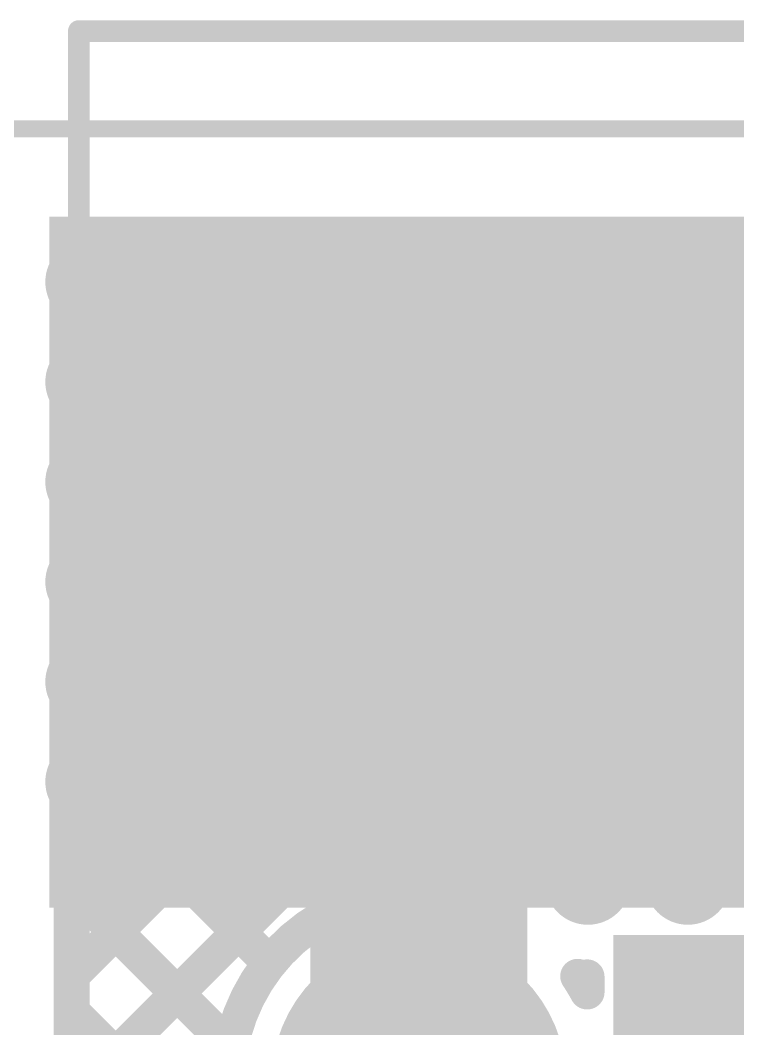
# Model space of a CAD drawing. Header units: millimetres. Extents: x 4.07 to 5.44, y 2.62 to 3.84.
# Drawn here: x 4.2772 to 4.4424, y 3.4284 to 3.6605 of the extents above; entities that cross this region are included whole.
import ezdxf

# ---------------------------------------------------------------- set-up
doc = ezdxf.new("R2010")
doc.units = ezdxf.units.MM
doc.header["$MEASUREMENT"] = 0
for name, color, linetype in [('BottomLayer', 5, 'Continuous'), ('BottomSolder', 6, 'Continuous'), ('Mechanical2', 216, 'Continuous'), ('MultiLayer', 9, 'Continuous'), ('PadHoleLayer', 156, 'Continuous'), ('TopLayer', 1, 'Continuous'), ('TopOverlay', 2, 'Continuous'), ('TopSolder', 216, 'Continuous'), ('ViaHoleLayer', 16, 'Continuous')]:
    doc.layers.add(name, color=color, linetype=linetype)

# ---------------------------------------------------------------- blocks, each defined once
blk = doc.blocks.new('S2B_PH_K_S_LF__SN__11')
at = {"layer": 'BottomLayer', "const_width": 0.03}
blk.add_lwpolyline([(0.06374, 0, 1), (0.09374, 0, 1)], format="xyb", close=True, dxfattribs=at)
at = {"layer": 'BottomLayer'}
blk.add_solid([(-0.03, -0.03), (0.03, -0.03), (-0.03, 0.03), (0.03, 0.03)], dxfattribs=at)
at = {"layer": 'BottomSolder', "const_width": 0.034}
blk.add_lwpolyline([(0.06174, 0, 1), (0.09574, 0, 1)], format="xyb", close=True, dxfattribs=at)
at = {"layer": 'BottomSolder'}
blk.add_solid([(-0.034, -0.034), (0.034, -0.034), (-0.034, 0.034), (0.034, 0.034)], dxfattribs=at)
at = {"layer": 'MultiLayer', "const_width": 0.03}
blk.add_lwpolyline([(0.06374, 0, 1), (0.09374, 0, 1)], format="xyb", close=True, dxfattribs=at)
at = {"layer": 'MultiLayer'}
blk.add_solid([(-0.03, -0.03), (0.03, -0.03), (-0.03, 0.03), (0.03, 0.03)], dxfattribs=at)
at = {"layer": 'PadHoleLayer', "const_width": 0.01378}
for points in [[(-0.00689, 0, 1), (0.00689, 0, 1)], [(0.07185, 0, 1), (0.08563, 0, 1)]]:
    blk.add_lwpolyline(points, format="xyb", close=True, dxfattribs=at)
at = {"layer": 'TopLayer', "const_width": 0.03}
blk.add_lwpolyline([(0.06374, 0, 1), (0.09374, 0, 1)], format="xyb", close=True, dxfattribs=at)
at = {"layer": 'TopLayer'}
blk.add_solid([(-0.03, -0.03), (0.03, -0.03), (-0.03, 0.03), (0.03, 0.03)], dxfattribs=at)
at = {"layer": 'TopOverlay', "const_width": 0.005}
for points in [[(0.157, 0.051), (0.157, -0.242)], [(0.157, -0.242), (-0.075, -0.242)]]:
    blk.add_lwpolyline(points, dxfattribs=at)
at = {"layer": 'TopOverlay', "const_width": 0.0025}
blk.add_lwpolyline([(0.15575, -0.242, 1), (0.15825, -0.242, 1)], format="xyb", close=True, dxfattribs=at)
blk.add_lwpolyline([(0.15575, -0.242, 1), (0.15825, -0.242, 1)], format="xyb", close=True, dxfattribs=at)
at = {"layer": 'TopSolder', "const_width": 0.034}
blk.add_lwpolyline([(0.06174, 0, 1), (0.09574, 0, 1)], format="xyb", close=True, dxfattribs=at)
at = {"layer": 'TopSolder'}
blk.add_solid([(-0.034, -0.034), (0.034, -0.034), (-0.034, 0.034), (0.034, 0.034)], dxfattribs=at)

msp = doc.modelspace()

# ---------------------------------------------------------------- linework, layer by layer
at = {"layer": 'BottomLayer'}
for points, const_width in [([(4.28898, 3.60026, 1), (4.29686, 3.60026, 1)], 0.00787), ([(4.31198, 3.60026, 1), (4.31986, 3.60026, 1)], 0.00787), ([(4.33498, 3.60026, 1), (4.34286, 3.60026, 1)], 0.00787), ([(4.35798, 3.60026, 1), (4.36586, 3.60026, 1)], 0.00787), ([(4.38098, 3.60026, 1), (4.38886, 3.60026, 1)], 0.00787), ([(4.40398, 3.60026, 1), (4.41186, 3.60026, 1)], 0.00787), ([(4.42698, 3.60026, 1), (4.43486, 3.60026, 1)], 0.00787), ([(4.28898, 3.57726, 1), (4.29686, 3.57726, 1)], 0.00787), ([(4.31198, 3.57726, 1), (4.31986, 3.57726, 1)], 0.00787), ([(4.33498, 3.57726, 1), (4.34286, 3.57726, 1)], 0.00787), ([(4.35798, 3.57726, 1), (4.36586, 3.57726, 1)], 0.00787), ([(4.38098, 3.57726, 1), (4.38886, 3.57726, 1)], 0.00787), ([(4.40398, 3.57726, 1), (4.41186, 3.57726, 1)], 0.00787), ([(4.42698, 3.57726, 1), (4.43486, 3.57726, 1)], 0.00787), ([(4.38579, 3.54226, 1), (4.41079, 3.54226, 1)], 0.025), ([(4.38579, 3.54226, 1), (4.41079, 3.54226, 1)], 0.025), ([(4.28898, 3.55426, 1), (4.29686, 3.55426, 1)], 0.00787), ([(4.31198, 3.55426, 1), (4.31986, 3.55426, 1)], 0.00787), ([(4.33498, 3.55426, 1), (4.34286, 3.55426, 1)], 0.00787), ([(4.35798, 3.55426, 1), (4.36586, 3.55426, 1)], 0.00787), ([(4.38098, 3.55426, 1), (4.38886, 3.55426, 1)], 0.00787), ([(4.40398, 3.55426, 1), (4.41186, 3.55426, 1)], 0.00787), ([(4.42698, 3.55426, 1), (4.43486, 3.55426, 1)], 0.00787), ([(4.28898, 3.53126, 1), (4.29686, 3.53126, 1)], 0.00787), ([(4.31198, 3.53126, 1), (4.31986, 3.53126, 1)], 0.00787), ([(4.33498, 3.53126, 1), (4.34286, 3.53126, 1)], 0.00787), ([(4.3565, 3.51297, 1), (4.3815, 3.51297, 1)], 0.025), ([(4.3565, 3.51297, 1), (4.3815, 3.51297, 1)], 0.025), ([(4.35798, 3.53126, 1), (4.36586, 3.53126, 1)], 0.00787), ([(4.38098, 3.53126, 1), (4.38886, 3.53126, 1)], 0.00787), ([(4.40398, 3.53126, 1), (4.41186, 3.53126, 1)], 0.00787), ([(4.42698, 3.53126, 1), (4.43486, 3.53126, 1)], 0.00787), ([(4.28898, 3.50826, 1), (4.29686, 3.50826, 1)], 0.00787), ([(4.31198, 3.50826, 1), (4.31986, 3.50826, 1)], 0.00787), ([(4.33498, 3.50826, 1), (4.34286, 3.50826, 1)], 0.00787), ([(4.35798, 3.50826, 1), (4.36586, 3.50826, 1)], 0.00787), ([(4.38098, 3.50826, 1), (4.38886, 3.50826, 1)], 0.00787), ([(4.40398, 3.50826, 1), (4.41186, 3.50826, 1)], 0.00787), ([(4.42698, 3.50826, 1), (4.43486, 3.50826, 1)], 0.00787), ([(4.28898, 3.48526, 1), (4.29686, 3.48526, 1)], 0.00787), ([(4.31198, 3.48526, 1), (4.31986, 3.48526, 1)], 0.00787), ([(4.33498, 3.48526, 1), (4.34286, 3.48526, 1)], 0.00787), ([(4.35798, 3.48526, 1), (4.36586, 3.48526, 1)], 0.00787), ([(4.38098, 3.48526, 1), (4.38886, 3.48526, 1)], 0.00787), ([(4.40398, 3.48526, 1), (4.41186, 3.48526, 1)], 0.00787), ([(4.42698, 3.48526, 1), (4.43486, 3.48526, 1)], 0.00787), ([(4.29042, 3.48526, 1), (4.29542, 3.48526, 1)], 0.005), ([(4.31342, 3.48526, 1), (4.31842, 3.48526, 1)], 0.005), ([(4.33642, 3.48526, 1), (4.34142, 3.48526, 1)], 0.005), ([(4.35942, 3.48526, 1), (4.36442, 3.48526, 1)], 0.005), ([(4.29042, 3.46738, 1), (4.29542, 3.46738, 1)], 0.005), ([(4.31342, 3.46738, 1), (4.31842, 3.46738, 1)], 0.005), ([(4.33642, 3.46738, 1), (4.34142, 3.46738, 1)], 0.005), ([(4.35942, 3.46738, 1), (4.36442, 3.46738, 1)], 0.005), ([(4.30242, 3.46665, 1), (4.30642, 3.46665, 1)], 0.004), ([(4.30242, 3.46665, 1), (4.30642, 3.46665, 1)], 0.004), ([(4.32542, 3.46665, 1), (4.32942, 3.46665, 1)], 0.004), ([(4.32542, 3.46665, 1), (4.32942, 3.46665, 1)], 0.004), ([(4.34842, 3.46665, 1), (4.35242, 3.46665, 1)], 0.004), ([(4.34842, 3.46665, 1), (4.35242, 3.46665, 1)], 0.004), ([(4.38098, 3.46226, 1), (4.38886, 3.46226, 1)], 0.00787), ([(4.40398, 3.46226, 1), (4.41186, 3.46226, 1)], 0.00787), ([(4.42698, 3.46226, 1), (4.43486, 3.46226, 1)], 0.00787), ([(4.28692, 3.46375, 1), (4.29092, 3.46375, 1)], 0.004), ([(4.28692, 3.46375, 1), (4.29092, 3.46375, 1)], 0.004), ([(4.31023, 3.4637, 1), (4.31423, 3.4637, 1)], 0.004), ([(4.34074, 3.46372, 1), (4.34474, 3.46372, 1)], 0.004), ([(4.31276, 3.46342, 1), (4.31676, 3.46342, 1)], 0.004), ([(4.33824, 3.46342, 1), (4.34224, 3.46342, 1)], 0.004), ([(4.36108, 3.46342, 1), (4.36508, 3.46342, 1)], 0.004), ([(4.36108, 3.46342, 1), (4.36508, 3.46342, 1)], 0.004), ([(4.36455, 3.46226, 1), (4.36955, 3.46226, 1)], 0.005), ([(4.38242, 3.46226, 1), (4.38742, 3.46226, 1)], 0.005), ([(4.28692, 3.46097, 1), (4.29092, 3.46097, 1)], 0.004), ([(4.36121, 3.45962, 1), (4.36521, 3.45962, 1)], 0.004), ([(4.36121, 3.45962, 1), (4.36521, 3.45962, 1)], 0.004), ([(4.3665, 3.456, 1), (4.3715, 3.456, 1)], 0.005), ([(4.34853, 3.45593, 1), (4.35253, 3.45593, 1)], 0.004), ([(4.33266, 3.44351, 1), (4.33666, 3.44351, 1)], 0.004), ([(4.28692, 3.44039, 1), (4.29092, 3.44039, 1)], 0.004), ([(4.3565, 3.416, 1), (4.3815, 3.416, 1)], 0.025), ([(4.3565, 3.416, 1), (4.3815, 3.416, 1)], 0.025), ([(4.35841, 3.41409, 1), (4.38341, 3.41409, 1)], 0.025), ([(4.35841, 3.41409, 1), (4.38341, 3.41409, 1)], 0.025), ([(4.28692, 3.43269, 1), (4.29092, 3.43269, 1)], 0.004)]:
    msp.add_lwpolyline(points, format="xyb", close=True, dxfattribs=dict(at, const_width=const_width))
for points, const_width in [([(4.369, 3.51297), (4.39829, 3.54226)], 0.05), ([(4.39829, 3.54226), (4.96392, 3.54226)], 0.05), ([(4.369, 3.416), (4.369, 3.51297)], 0.05), ([(4.29292, 3.46738), (4.29292, 3.48526)], 0.01), ([(4.31592, 3.46738), (4.31592, 3.48526)], 0.01), ([(4.33892, 3.46738), (4.33892, 3.48526)], 0.01), ([(4.36192, 3.46738), (4.36192, 3.48526)], 0.01), ([(4.28892, 3.37617), (4.28892, 3.46375)], 0.008), ([(4.28892, 3.44039), (4.31223, 3.4637)], 0.008), ([(4.34274, 3.46372), (4.35053, 3.45593)], 0.008), ([(4.28892, 3.41211), (4.34024, 3.46342)], 0.008), ([(4.31476, 3.46342), (4.33466, 3.44351)], 0.008), ([(4.36705, 3.46226), (4.38492, 3.46226)], 0.01), ([(4.28892, 3.46097), (4.32576, 3.42413)], 0.008), ([(4.369, 3.416), (4.369, 3.456)], 0.01), ([(4.369, 3.416), (4.37091, 3.41409)], 0.05), ([(4.37091, 3.35927), (4.37091, 3.41409)], 0.05), ([(4.28892, 3.43269), (4.3409, 3.3807)], 0.008)]:
    msp.add_lwpolyline(points, dxfattribs=dict(at, const_width=const_width))
at = {"layer": 'BottomLayer', "const_width": 0.008}
for points in [[(4.30442, 3.46665, -0.186489), (4.28892, 3.46375)], [(4.32742, 3.46665, -0.284084), (4.30442, 3.46665)], [(4.35042, 3.46665, -0.284084), (4.32742, 3.46665)], [(4.36308, 3.46342, -0.152793), (4.35042, 3.46665)], [(4.36321, 3.45962, -0.043516), (4.36308, 3.46342)], [(4.34202, 3.38124, -0.665774), (4.36321, 3.45962)]]:
    msp.add_lwpolyline(points, format="xyb", dxfattribs=at)
at = {"layer": 'BottomLayer'}
msp.add_solid([(4.28392, 3.45626), (5.16692, 3.45626), (4.28392, 3.61526), (5.16692, 3.61526)], dxfattribs=at)
at = {"layer": 'BottomSolder', "const_width": 0.00991}
for points in [[(4.28797, 3.60026, 1), (4.29787, 3.60026, 1)], [(4.31097, 3.60026, 1), (4.32087, 3.60026, 1)], [(4.33397, 3.60026, 1), (4.34387, 3.60026, 1)], [(4.35697, 3.60026, 1), (4.36687, 3.60026, 1)], [(4.37997, 3.60026, 1), (4.38987, 3.60026, 1)], [(4.40297, 3.60026, 1), (4.41287, 3.60026, 1)], [(4.42597, 3.60026, 1), (4.43587, 3.60026, 1)], [(4.28797, 3.57726, 1), (4.29787, 3.57726, 1)], [(4.31097, 3.57726, 1), (4.32087, 3.57726, 1)], [(4.33397, 3.57726, 1), (4.34387, 3.57726, 1)], [(4.35697, 3.57726, 1), (4.36687, 3.57726, 1)], [(4.37997, 3.57726, 1), (4.38987, 3.57726, 1)], [(4.40297, 3.57726, 1), (4.41287, 3.57726, 1)], [(4.42597, 3.57726, 1), (4.43587, 3.57726, 1)], [(4.28797, 3.55426, 1), (4.29787, 3.55426, 1)], [(4.31097, 3.55426, 1), (4.32087, 3.55426, 1)], [(4.33397, 3.55426, 1), (4.34387, 3.55426, 1)], [(4.35697, 3.55426, 1), (4.36687, 3.55426, 1)], [(4.37997, 3.55426, 1), (4.38987, 3.55426, 1)], [(4.40297, 3.55426, 1), (4.41287, 3.55426, 1)], [(4.42597, 3.55426, 1), (4.43587, 3.55426, 1)], [(4.28797, 3.53126, 1), (4.29787, 3.53126, 1)], [(4.31097, 3.53126, 1), (4.32087, 3.53126, 1)], [(4.33397, 3.53126, 1), (4.34387, 3.53126, 1)], [(4.35697, 3.53126, 1), (4.36687, 3.53126, 1)], [(4.37997, 3.53126, 1), (4.38987, 3.53126, 1)], [(4.40297, 3.53126, 1), (4.41287, 3.53126, 1)], [(4.42597, 3.53126, 1), (4.43587, 3.53126, 1)], [(4.28797, 3.50826, 1), (4.29787, 3.50826, 1)], [(4.31097, 3.50826, 1), (4.32087, 3.50826, 1)], [(4.33397, 3.50826, 1), (4.34387, 3.50826, 1)], [(4.35697, 3.50826, 1), (4.36687, 3.50826, 1)], [(4.37997, 3.50826, 1), (4.38987, 3.50826, 1)], [(4.40297, 3.50826, 1), (4.41287, 3.50826, 1)], [(4.42597, 3.50826, 1), (4.43587, 3.50826, 1)], [(4.28797, 3.48526, 1), (4.29787, 3.48526, 1)], [(4.31097, 3.48526, 1), (4.32087, 3.48526, 1)], [(4.33397, 3.48526, 1), (4.34387, 3.48526, 1)], [(4.35697, 3.48526, 1), (4.36687, 3.48526, 1)], [(4.37997, 3.48526, 1), (4.38987, 3.48526, 1)], [(4.40297, 3.48526, 1), (4.41287, 3.48526, 1)], [(4.42597, 3.48526, 1), (4.43587, 3.48526, 1)], [(4.37997, 3.46226, 1), (4.38987, 3.46226, 1)], [(4.40297, 3.46226, 1), (4.41287, 3.46226, 1)], [(4.42597, 3.46226, 1), (4.43587, 3.46226, 1)]]:
    msp.add_lwpolyline(points, format="xyb", close=True, dxfattribs=at)
at = {"layer": 'Mechanical2', "const_width": 0.00394}
msp.add_lwpolyline([(4.25392, 3.63549), (5.1988, 3.63549)], dxfattribs=at)
at = {"layer": 'MultiLayer', "const_width": 0.00787}
for points in [[(4.28898, 3.60026, 1), (4.29686, 3.60026, 1)], [(4.31198, 3.60026, 1), (4.31986, 3.60026, 1)], [(4.33498, 3.60026, 1), (4.34286, 3.60026, 1)], [(4.35798, 3.60026, 1), (4.36586, 3.60026, 1)], [(4.38098, 3.60026, 1), (4.38886, 3.60026, 1)], [(4.40398, 3.60026, 1), (4.41186, 3.60026, 1)], [(4.42698, 3.60026, 1), (4.43486, 3.60026, 1)], [(4.28898, 3.57726, 1), (4.29686, 3.57726, 1)], [(4.31198, 3.57726, 1), (4.31986, 3.57726, 1)], [(4.33498, 3.57726, 1), (4.34286, 3.57726, 1)], [(4.35798, 3.57726, 1), (4.36586, 3.57726, 1)], [(4.38098, 3.57726, 1), (4.38886, 3.57726, 1)], [(4.40398, 3.57726, 1), (4.41186, 3.57726, 1)], [(4.42698, 3.57726, 1), (4.43486, 3.57726, 1)], [(4.28898, 3.55426, 1), (4.29686, 3.55426, 1)], [(4.31198, 3.55426, 1), (4.31986, 3.55426, 1)], [(4.33498, 3.55426, 1), (4.34286, 3.55426, 1)], [(4.35798, 3.55426, 1), (4.36586, 3.55426, 1)], [(4.38098, 3.55426, 1), (4.38886, 3.55426, 1)], [(4.40398, 3.55426, 1), (4.41186, 3.55426, 1)], [(4.42698, 3.55426, 1), (4.43486, 3.55426, 1)], [(4.28898, 3.53126, 1), (4.29686, 3.53126, 1)], [(4.31198, 3.53126, 1), (4.31986, 3.53126, 1)], [(4.33498, 3.53126, 1), (4.34286, 3.53126, 1)], [(4.35798, 3.53126, 1), (4.36586, 3.53126, 1)], [(4.38098, 3.53126, 1), (4.38886, 3.53126, 1)], [(4.40398, 3.53126, 1), (4.41186, 3.53126, 1)], [(4.42698, 3.53126, 1), (4.43486, 3.53126, 1)], [(4.28898, 3.50826, 1), (4.29686, 3.50826, 1)], [(4.31198, 3.50826, 1), (4.31986, 3.50826, 1)], [(4.33498, 3.50826, 1), (4.34286, 3.50826, 1)], [(4.35798, 3.50826, 1), (4.36586, 3.50826, 1)], [(4.38098, 3.50826, 1), (4.38886, 3.50826, 1)], [(4.40398, 3.50826, 1), (4.41186, 3.50826, 1)], [(4.42698, 3.50826, 1), (4.43486, 3.50826, 1)], [(4.28898, 3.48526, 1), (4.29686, 3.48526, 1)], [(4.31198, 3.48526, 1), (4.31986, 3.48526, 1)], [(4.33498, 3.48526, 1), (4.34286, 3.48526, 1)], [(4.35798, 3.48526, 1), (4.36586, 3.48526, 1)], [(4.38098, 3.48526, 1), (4.38886, 3.48526, 1)], [(4.40398, 3.48526, 1), (4.41186, 3.48526, 1)], [(4.42698, 3.48526, 1), (4.43486, 3.48526, 1)], [(4.38098, 3.46226, 1), (4.38886, 3.46226, 1)], [(4.40398, 3.46226, 1), (4.41186, 3.46226, 1)], [(4.42698, 3.46226, 1), (4.43486, 3.46226, 1)]]:
    msp.add_lwpolyline(points, format="xyb", close=True, dxfattribs=at)
at = {"layer": 'TopLayer'}
for points, const_width in [([(4.28898, 3.60026, 1), (4.29686, 3.60026, 1)], 0.00787), ([(4.31198, 3.60026, 1), (4.31986, 3.60026, 1)], 0.00787), ([(4.33498, 3.60026, 1), (4.34286, 3.60026, 1)], 0.00787), ([(4.35798, 3.60026, 1), (4.36586, 3.60026, 1)], 0.00787), ([(4.38098, 3.60026, 1), (4.38886, 3.60026, 1)], 0.00787), ([(4.40398, 3.60026, 1), (4.41186, 3.60026, 1)], 0.00787), ([(4.42698, 3.60026, 1), (4.43486, 3.60026, 1)], 0.00787), ([(4.28898, 3.57726, 1), (4.29686, 3.57726, 1)], 0.00787), ([(4.31198, 3.57726, 1), (4.31986, 3.57726, 1)], 0.00787), ([(4.33498, 3.57726, 1), (4.34286, 3.57726, 1)], 0.00787), ([(4.35798, 3.57726, 1), (4.36586, 3.57726, 1)], 0.00787), ([(4.38098, 3.57726, 1), (4.38886, 3.57726, 1)], 0.00787), ([(4.40398, 3.57726, 1), (4.41186, 3.57726, 1)], 0.00787), ([(4.42698, 3.57726, 1), (4.43486, 3.57726, 1)], 0.00787), ([(4.28898, 3.55426, 1), (4.29686, 3.55426, 1)], 0.00787), ([(4.31198, 3.55426, 1), (4.31986, 3.55426, 1)], 0.00787), ([(4.33498, 3.55426, 1), (4.34286, 3.55426, 1)], 0.00787), ([(4.35798, 3.55426, 1), (4.36586, 3.55426, 1)], 0.00787), ([(4.38098, 3.55426, 1), (4.38886, 3.55426, 1)], 0.00787), ([(4.40398, 3.55426, 1), (4.41186, 3.55426, 1)], 0.00787), ([(4.42698, 3.55426, 1), (4.43486, 3.55426, 1)], 0.00787), ([(4.28898, 3.53126, 1), (4.29686, 3.53126, 1)], 0.00787), ([(4.31198, 3.53126, 1), (4.31986, 3.53126, 1)], 0.00787), ([(4.33498, 3.53126, 1), (4.34286, 3.53126, 1)], 0.00787), ([(4.35798, 3.53126, 1), (4.36586, 3.53126, 1)], 0.00787), ([(4.38098, 3.53126, 1), (4.38886, 3.53126, 1)], 0.00787), ([(4.40398, 3.53126, 1), (4.41186, 3.53126, 1)], 0.00787), ([(4.42698, 3.53126, 1), (4.43486, 3.53126, 1)], 0.00787), ([(4.28898, 3.50826, 1), (4.29686, 3.50826, 1)], 0.00787), ([(4.31198, 3.50826, 1), (4.31986, 3.50826, 1)], 0.00787), ([(4.33498, 3.50826, 1), (4.34286, 3.50826, 1)], 0.00787), ([(4.35798, 3.50826, 1), (4.36586, 3.50826, 1)], 0.00787), ([(4.38098, 3.50826, 1), (4.38886, 3.50826, 1)], 0.00787), ([(4.40398, 3.50826, 1), (4.41186, 3.50826, 1)], 0.00787), ([(4.42698, 3.50826, 1), (4.43486, 3.50826, 1)], 0.00787), ([(4.28898, 3.48526, 1), (4.29686, 3.48526, 1)], 0.00787), ([(4.31198, 3.48526, 1), (4.31986, 3.48526, 1)], 0.00787), ([(4.33498, 3.48526, 1), (4.34286, 3.48526, 1)], 0.00787), ([(4.35798, 3.48526, 1), (4.36586, 3.48526, 1)], 0.00787), ([(4.38098, 3.48526, 1), (4.38886, 3.48526, 1)], 0.00787), ([(4.40398, 3.48526, 1), (4.41186, 3.48526, 1)], 0.00787), ([(4.42698, 3.48526, 1), (4.43486, 3.48526, 1)], 0.00787), ([(4.29042, 3.48526, 1), (4.29542, 3.48526, 1)], 0.005), ([(4.31342, 3.48526, 1), (4.31842, 3.48526, 1)], 0.005), ([(4.33642, 3.48526, 1), (4.34142, 3.48526, 1)], 0.005), ([(4.35942, 3.48526, 1), (4.36442, 3.48526, 1)], 0.005), ([(4.29042, 3.46738, 1), (4.29542, 3.46738, 1)], 0.005), ([(4.31342, 3.46738, 1), (4.31842, 3.46738, 1)], 0.005), ([(4.33642, 3.46738, 1), (4.34142, 3.46738, 1)], 0.005), ([(4.35942, 3.46738, 1), (4.36442, 3.46738, 1)], 0.005), ([(4.30242, 3.46665, 1), (4.30642, 3.46665, 1)], 0.004), ([(4.30242, 3.46665, 1), (4.30642, 3.46665, 1)], 0.004), ([(4.32542, 3.46665, 1), (4.32942, 3.46665, 1)], 0.004), ([(4.32542, 3.46665, 1), (4.32942, 3.46665, 1)], 0.004), ([(4.34842, 3.46665, 1), (4.35242, 3.46665, 1)], 0.004), ([(4.34842, 3.46665, 1), (4.35242, 3.46665, 1)], 0.004), ([(4.38098, 3.46226, 1), (4.38886, 3.46226, 1)], 0.00787), ([(4.40398, 3.46226, 1), (4.41186, 3.46226, 1)], 0.00787), ([(4.42698, 3.46226, 1), (4.43486, 3.46226, 1)], 0.00787), ([(4.28692, 3.46375, 1), (4.29092, 3.46375, 1)], 0.004), ([(4.28692, 3.46375, 1), (4.29092, 3.46375, 1)], 0.004), ([(4.31023, 3.4637, 1), (4.31423, 3.4637, 1)], 0.004), ([(4.34074, 3.46372, 1), (4.34474, 3.46372, 1)], 0.004), ([(4.31276, 3.46342, 1), (4.31676, 3.46342, 1)], 0.004), ([(4.33824, 3.46342, 1), (4.34224, 3.46342, 1)], 0.004), ([(4.36108, 3.46342, 1), (4.36508, 3.46342, 1)], 0.004), ([(4.36108, 3.46342, 1), (4.36508, 3.46342, 1)], 0.004), ([(4.36455, 3.46226, 1), (4.36955, 3.46226, 1)], 0.005), ([(4.38242, 3.46226, 1), (4.38742, 3.46226, 1)], 0.005), ([(4.28692, 3.46097, 1), (4.29092, 3.46097, 1)], 0.004), ([(4.36121, 3.45962, 1), (4.36521, 3.45962, 1)], 0.004), ([(4.36121, 3.45962, 1), (4.36521, 3.45962, 1)], 0.004), ([(4.3665, 3.456, 1), (4.3715, 3.456, 1)], 0.005), ([(4.34853, 3.45593, 1), (4.35253, 3.45593, 1)], 0.004), ([(4.33266, 3.44351, 1), (4.33666, 3.44351, 1)], 0.004), ([(4.28692, 3.44039, 1), (4.29092, 3.44039, 1)], 0.004), ([(4.40354, 3.44051, 1), (4.40754, 3.44051, 1)], 0.004), ([(4.40574, 3.44039, 1), (4.40974, 3.44039, 1)], 0.004), ([(4.40574, 3.43686, 1), (4.40974, 3.43686, 1)], 0.004), ([(4.40574, 3.43686, 1), (4.40974, 3.43686, 1)], 0.004), ([(4.43524, 3.416, 1), (4.46024, 3.416, 1)], 0.025), ([(4.28692, 3.43269, 1), (4.29092, 3.43269, 1)], 0.004)]:
    msp.add_lwpolyline(points, format="xyb", close=True, dxfattribs=dict(at, const_width=const_width))
for points, const_width in [([(4.29292, 3.46738), (4.29292, 3.48526)], 0.01), ([(4.31592, 3.46738), (4.31592, 3.48526)], 0.01), ([(4.33892, 3.46738), (4.33892, 3.48526)], 0.01), ([(4.36192, 3.46738), (4.36192, 3.48526)], 0.01), ([(4.28892, 3.37617), (4.28892, 3.46375)], 0.008), ([(4.28892, 3.44039), (4.31223, 3.4637)], 0.008), ([(4.34274, 3.46372), (4.35053, 3.45593)], 0.008), ([(4.28892, 3.41211), (4.34024, 3.46342)], 0.008), ([(4.31476, 3.46342), (4.33466, 3.44351)], 0.008), ([(4.36705, 3.46226), (4.38492, 3.46226)], 0.01), ([(4.28892, 3.46097), (4.32576, 3.42413)], 0.008), ([(4.369, 3.416), (4.369, 3.456)], 0.01), ([(4.40774, 3.43686), (4.40774, 3.44039)], 0.008), ([(4.44774, 3.416), (4.75518, 3.416)], 0.05), ([(4.28892, 3.43269), (4.3409, 3.3807)], 0.008)]:
    msp.add_lwpolyline(points, dxfattribs=dict(at, const_width=const_width))
at = {"layer": 'TopLayer', "const_width": 0.008}
for points in [[(4.30442, 3.46665, -0.186489), (4.28892, 3.46375)], [(4.32742, 3.46665, -0.284084), (4.30442, 3.46665)], [(4.35042, 3.46665, -0.284084), (4.32742, 3.46665)], [(4.36308, 3.46342, -0.152793), (4.35042, 3.46665)], [(4.36321, 3.45962, -0.043516), (4.36308, 3.46342)], [(4.34202, 3.38124, -0.665774), (4.36321, 3.45962)], [(4.40554, 3.44051, -0.024251), (4.40774, 3.43686)]]:
    msp.add_lwpolyline(points, format="xyb", dxfattribs=at)
at = {"layer": 'TopLayer'}
msp.add_solid([(4.28392, 3.45626), (4.87092, 3.45626), (4.28392, 3.61526), (4.87092, 3.61526)], dxfattribs=at)
at = {"layer": 'TopSolder', "const_width": 0.00991}
for points in [[(4.28797, 3.60026, 1), (4.29787, 3.60026, 1)], [(4.31097, 3.60026, 1), (4.32087, 3.60026, 1)], [(4.33397, 3.60026, 1), (4.34387, 3.60026, 1)], [(4.35697, 3.60026, 1), (4.36687, 3.60026, 1)], [(4.37997, 3.60026, 1), (4.38987, 3.60026, 1)], [(4.40297, 3.60026, 1), (4.41287, 3.60026, 1)], [(4.42597, 3.60026, 1), (4.43587, 3.60026, 1)], [(4.28797, 3.57726, 1), (4.29787, 3.57726, 1)], [(4.31097, 3.57726, 1), (4.32087, 3.57726, 1)], [(4.33397, 3.57726, 1), (4.34387, 3.57726, 1)], [(4.35697, 3.57726, 1), (4.36687, 3.57726, 1)], [(4.37997, 3.57726, 1), (4.38987, 3.57726, 1)], [(4.40297, 3.57726, 1), (4.41287, 3.57726, 1)], [(4.42597, 3.57726, 1), (4.43587, 3.57726, 1)], [(4.28797, 3.55426, 1), (4.29787, 3.55426, 1)], [(4.31097, 3.55426, 1), (4.32087, 3.55426, 1)], [(4.33397, 3.55426, 1), (4.34387, 3.55426, 1)], [(4.35697, 3.55426, 1), (4.36687, 3.55426, 1)], [(4.37997, 3.55426, 1), (4.38987, 3.55426, 1)], [(4.40297, 3.55426, 1), (4.41287, 3.55426, 1)], [(4.42597, 3.55426, 1), (4.43587, 3.55426, 1)], [(4.28797, 3.53126, 1), (4.29787, 3.53126, 1)], [(4.31097, 3.53126, 1), (4.32087, 3.53126, 1)], [(4.33397, 3.53126, 1), (4.34387, 3.53126, 1)], [(4.35697, 3.53126, 1), (4.36687, 3.53126, 1)], [(4.37997, 3.53126, 1), (4.38987, 3.53126, 1)], [(4.40297, 3.53126, 1), (4.41287, 3.53126, 1)], [(4.42597, 3.53126, 1), (4.43587, 3.53126, 1)], [(4.28797, 3.50826, 1), (4.29787, 3.50826, 1)], [(4.31097, 3.50826, 1), (4.32087, 3.50826, 1)], [(4.33397, 3.50826, 1), (4.34387, 3.50826, 1)], [(4.35697, 3.50826, 1), (4.36687, 3.50826, 1)], [(4.37997, 3.50826, 1), (4.38987, 3.50826, 1)], [(4.40297, 3.50826, 1), (4.41287, 3.50826, 1)], [(4.42597, 3.50826, 1), (4.43587, 3.50826, 1)], [(4.28797, 3.48526, 1), (4.29787, 3.48526, 1)], [(4.31097, 3.48526, 1), (4.32087, 3.48526, 1)], [(4.33397, 3.48526, 1), (4.34387, 3.48526, 1)], [(4.35697, 3.48526, 1), (4.36687, 3.48526, 1)], [(4.37997, 3.48526, 1), (4.38987, 3.48526, 1)], [(4.40297, 3.48526, 1), (4.41287, 3.48526, 1)], [(4.42597, 3.48526, 1), (4.43587, 3.48526, 1)], [(4.37997, 3.46226, 1), (4.38987, 3.46226, 1)], [(4.40297, 3.46226, 1), (4.41287, 3.46226, 1)], [(4.42597, 3.46226, 1), (4.43587, 3.46226, 1)]]:
    msp.add_lwpolyline(points, format="xyb", close=True, dxfattribs=at)
at = {"layer": 'ViaHoleLayer', "const_width": 0.00591}
for points in [[(4.28997, 3.60026, 1), (4.29587, 3.60026, 1)], [(4.31297, 3.60026, 1), (4.31887, 3.60026, 1)], [(4.33597, 3.60026, 1), (4.34187, 3.60026, 1)], [(4.35897, 3.60026, 1), (4.36487, 3.60026, 1)], [(4.38197, 3.60026, 1), (4.38787, 3.60026, 1)], [(4.40497, 3.60026, 1), (4.41087, 3.60026, 1)], [(4.42797, 3.60026, 1), (4.43387, 3.60026, 1)], [(4.28997, 3.57726, 1), (4.29587, 3.57726, 1)], [(4.31297, 3.57726, 1), (4.31887, 3.57726, 1)], [(4.33597, 3.57726, 1), (4.34187, 3.57726, 1)], [(4.35897, 3.57726, 1), (4.36487, 3.57726, 1)], [(4.38197, 3.57726, 1), (4.38787, 3.57726, 1)], [(4.40497, 3.57726, 1), (4.41087, 3.57726, 1)], [(4.42797, 3.57726, 1), (4.43387, 3.57726, 1)], [(4.28997, 3.55426, 1), (4.29587, 3.55426, 1)], [(4.31297, 3.55426, 1), (4.31887, 3.55426, 1)], [(4.33597, 3.55426, 1), (4.34187, 3.55426, 1)], [(4.35897, 3.55426, 1), (4.36487, 3.55426, 1)], [(4.38197, 3.55426, 1), (4.38787, 3.55426, 1)], [(4.40497, 3.55426, 1), (4.41087, 3.55426, 1)], [(4.42797, 3.55426, 1), (4.43387, 3.55426, 1)], [(4.28997, 3.53126, 1), (4.29587, 3.53126, 1)], [(4.31297, 3.53126, 1), (4.31887, 3.53126, 1)], [(4.33597, 3.53126, 1), (4.34187, 3.53126, 1)], [(4.35897, 3.53126, 1), (4.36487, 3.53126, 1)], [(4.38197, 3.53126, 1), (4.38787, 3.53126, 1)], [(4.40497, 3.53126, 1), (4.41087, 3.53126, 1)], [(4.42797, 3.53126, 1), (4.43387, 3.53126, 1)], [(4.28997, 3.50826, 1), (4.29587, 3.50826, 1)], [(4.31297, 3.50826, 1), (4.31887, 3.50826, 1)], [(4.33597, 3.50826, 1), (4.34187, 3.50826, 1)], [(4.35897, 3.50826, 1), (4.36487, 3.50826, 1)], [(4.38197, 3.50826, 1), (4.38787, 3.50826, 1)], [(4.40497, 3.50826, 1), (4.41087, 3.50826, 1)], [(4.42797, 3.50826, 1), (4.43387, 3.50826, 1)], [(4.28997, 3.48526, 1), (4.29587, 3.48526, 1)], [(4.31297, 3.48526, 1), (4.31887, 3.48526, 1)], [(4.33597, 3.48526, 1), (4.34187, 3.48526, 1)], [(4.35897, 3.48526, 1), (4.36487, 3.48526, 1)], [(4.38197, 3.48526, 1), (4.38787, 3.48526, 1)], [(4.40497, 3.48526, 1), (4.41087, 3.48526, 1)], [(4.42797, 3.48526, 1), (4.43387, 3.48526, 1)], [(4.38197, 3.46226, 1), (4.38787, 3.46226, 1)], [(4.40497, 3.46226, 1), (4.41087, 3.46226, 1)], [(4.42797, 3.46226, 1), (4.43387, 3.46226, 1)]]:
    msp.add_lwpolyline(points, format="xyb", close=True, dxfattribs=at)

# ---------------------------------------------------------------- block references
at = {"rotation": 180}
msp.add_blockref('S2B_PH_K_S_LF__SN__11', (4.44774, 3.416), dxfattribs=at)

doc.saveas('drawing.dxf')
